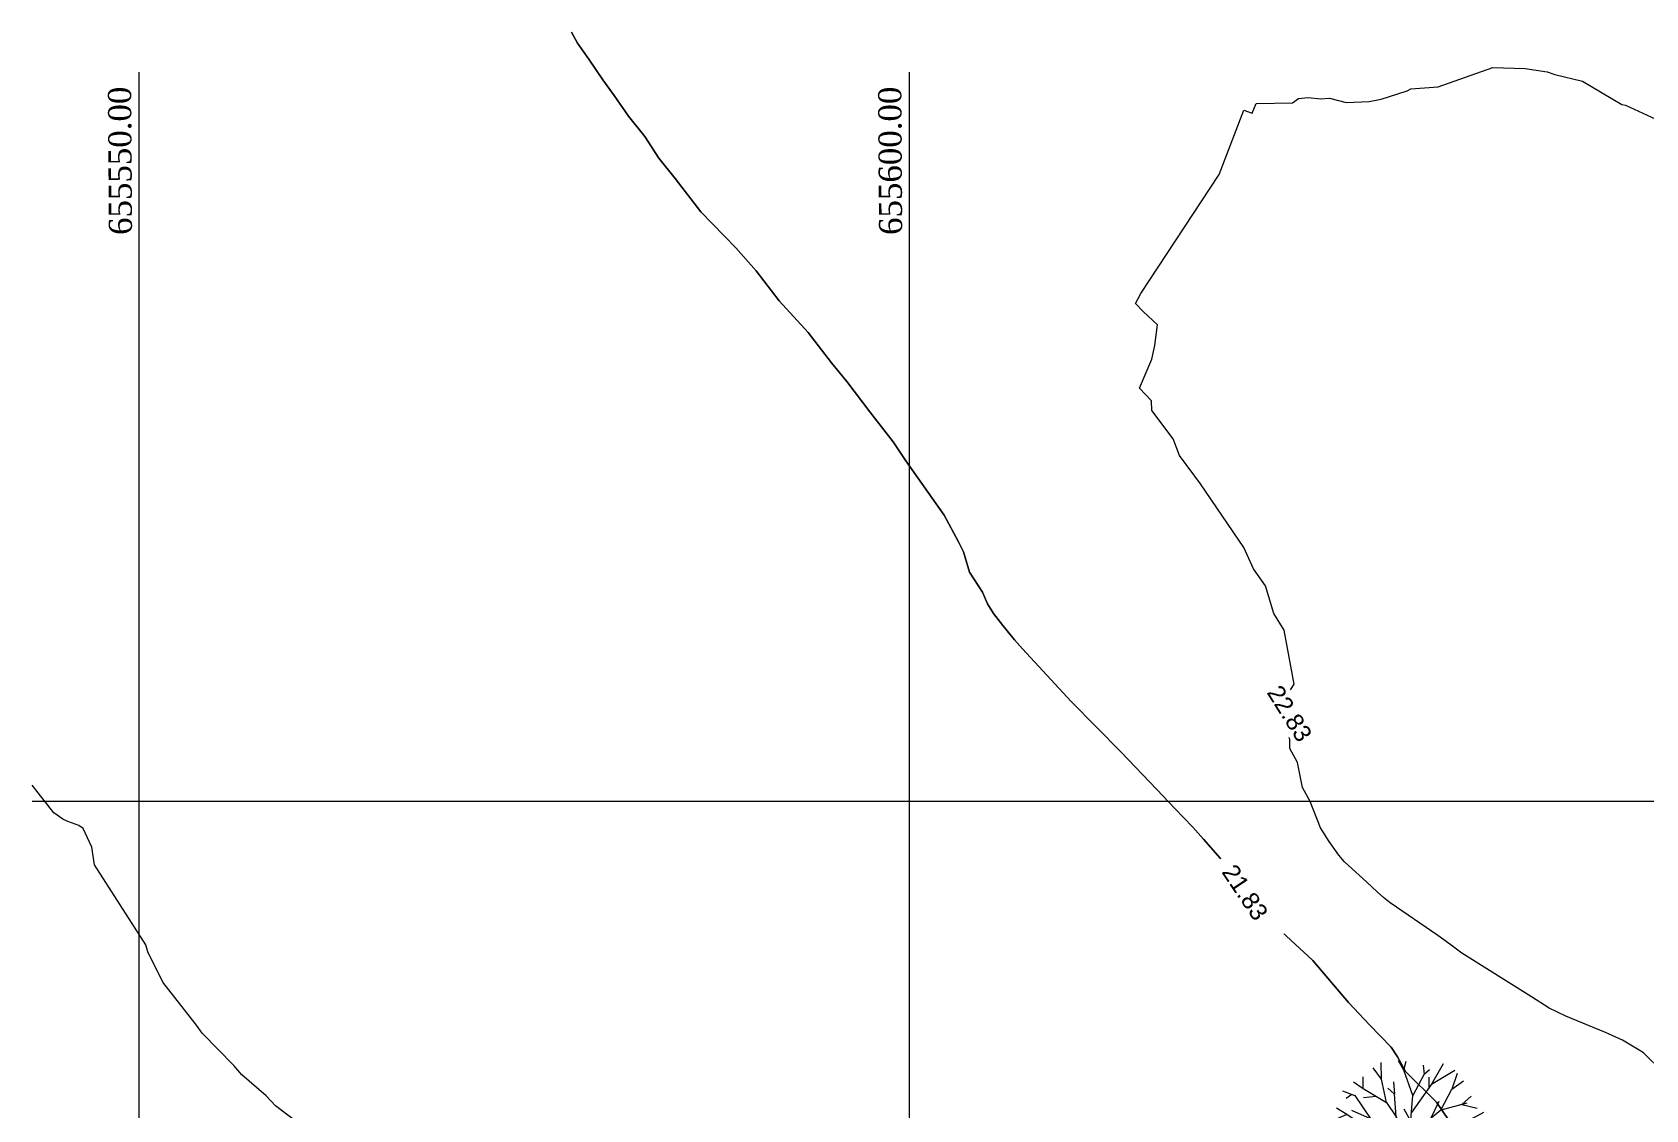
# Model space of a CAD drawing. Header units: metres. Extents: x -207 to 292, y -187 to 169.
# Drawn here: x -207.2 to -102.4, y 98.9 to 168.8 of the extents above; entities that cross this region are included whole.
import ezdxf

# ---------------------------------------------------------------- set-up
doc = ezdxf.new("R2010")
doc.units = ezdxf.units.M
for name, color, linetype, lineweight in [('arboles y arbustos', 7, 'Continuous', 9), ('C-TOPO-LABL', 7, 'Continuous', 9), ('C-TOPO-MAJR', 7, 'Continuous', 35), ('grilla', 7, 'Continuous', 9)]:
    doc.layers.add(name, color=color, linetype=linetype, lineweight=lineweight)
doc.layers.add('PR10-ARQ-PL-001-Emplazamiento-C-1_dwg', color=7, linetype='Continuous', lineweight=9, true_color=0x767676)
doc.layers.add('TEXTO', color=5, linetype='Continuous', lineweight=9, true_color=0x0000ff)
doc.styles.add('Arial_2', font='arial.ttf', dxfattribs={"height": 1.125})
doc.styles.add('Times New Roman_2', font='times.ttf', dxfattribs={"height": 1.5})

# ---------------------------------------------------------------- blocks, each defined once
blk = doc.blocks.new('PR10-ARQ-PL-001-Emplazamiento-C-1_dwg_PR10-ARQ-PL-001-Emplazamiento-WIP-A_dwg_arbolito2-671575-PLANTA EMPLAZAMIENTO-674710-PLANTA EMPLAZAMIENTO ACTUALIZADO')
at = {"layer": 'arboles y arbustos'}
for p, q in [((79, 3660), (-283, 4264)), ((-1368, 3061), (-1929, 3801)), ((1704, 3199), (1704, 2495)), ((3531, 3446), (3194, 2410)), ((1878, 2746), (565, 895)), ((-3295, 2076), (-3678, 1817)), ((-2547, 1888), (-1721, 1960)), ((76, 1135), (516, 326)), ((2336, 1620), (1807, 496)), ((-3637, 777), (-4331, 473)), ((-1609, 271), (-2183, 115)), ((2821, 188), (1534, 261)), ((-3676, -555), (-4665, -988)), ((-3269, -458), (-3616, -929)), ((-2140, -787), (-2280, -1329)), ((3068, -911), (4732, -361)), ((5457, -647), (4542, -746)), ((-716, -1292), (-1676, -1292)), ((1739, -1838), (3454, -2164)), ((4413, -1655), (5341, -1707)), ((-4369, -2226), (-3610, -2120)), ((-2328, -2920), (-1527, -2458)), ((6, -2283), (211, -3139)), ((-2796, -3175), (-3300, -4141)), ((-2023, -3367), (-2208, -5117)), ((-482, -4668), (-87, -4026)), ((3034, -3854), (4001, -4335)), ((-1156, -4443), (-1342, -5303)), ((1114, -4886), (1071, -5652))]:
    blk.add_line(p, q, dxfattribs=at)
at = {"layer": 'arboles y arbustos', "flags": 128}
for points in [[(1385, 3388), (661, 2007), (79, 3660), (221, 4243)], [(-3197, 2891), (-2560, 2465), (-2576, 3223)], [(-2560, 2465), (-1063, 1554), (-1368, 3061), (-1401, 4150)], [(1322, 3974), (1385, 3388), (1728, 3690)], [(2623, 4059), (1878, 2746), (3390, 3652)], [(-3908, 2302), (-3099, 2004), (-2078, 473)], [(-1063, 1554), (-433, 633), (-531, 2106)], [(-589, 2897), (-531, 2106), (-968, 2495)], [(4172, 1505), (2480, 1049), (3194, 2410), (3940, 2964)], [(-4583, -358), (-3676, -555), (-2181, -197), (-3637, 777), (-4292, 1176)], [(2480, 1049), (433, -633), (661, 2007)], [(4449, 1960), (3842, 1426), (4838, 1183)], [(-2181, -197), (433, -633), (-3312, 1026)], [(-1866, -1951), (433, -633), (-433, 633)], [(4577, 540), (3067, -348), (433, -633), (2646, -2675)], [(5254, 901), (4577, 540), (5249, 185)], [(-1080, -381), (-3199, -1193), (-4453, -2432)], [(-230, -3198), (433, -633), (1795, -2906)], [(997, -2297), (433, -633), (3068, -911), (4413, -1655), (5264, -2335)], [(3067, -348), (4539, -791), (5502, -1281)], [(-3623, -3597), (-2796, -3175), (-1866, -1951), (-3610, -2120), (-3954, -2795)], [(-898, -1396), (-2023, -3367), (-2901, -4596)], [(757, -2895), (997, -2297), (1284, -3142)], [(2305, -4291), (1284, -3142), (1114, -4886), (1710, -5354)], [(1996, -4647), (1795, -2906), (3034, -3854), (3507, -4643)], [(4224, -2938), (2646, -2675), (3965, -3695)], [(-1963, -5161), (-1156, -4443), (-230, -3198), (68, -4925)], [(2561, -5184), (2305, -4291), (3157, -4971)]]:
    blk.add_lwpolyline(points, dxfattribs=at)
blk = doc.blocks.new('PR10-ARQ-PL-001-Emplazamiento-C-1_dwg-674643-PLANTA EMPLAZAMIENTO ACTUALIZADO')
at = {"layer": 'C-TOPO-MAJR', "color": 1, "lineweight": 9, "true_color": 0xff0000, "flags": 128}
for points in [[(-172.17, 168.85), (-171.78, 168.13), (-171.05, 167.1), (-170.13, 165.76), (-169.4, 164.73), (-168.48, 163.39), (-167.42, 162.07), (-166.51, 160.68), (-165.45, 159.36), (-163.78, 157.19), (-161.5, 154.84), (-160.19, 153.35), (-158.69, 151.4), (-156.81, 149.35), (-155.3, 147.39), (-154.3, 146.16), (-152.8, 144.21), (-151.29, 142.25), (-150.48, 141.02), (-147.99, 137.5), (-147.04, 135.76), (-146.72, 135.11), (-146.33, 133.78), (-145.49, 132.49), (-145.16, 131.73), (-144.77, 131.11), (-144.18, 130.33), (-143.42, 129.4), (-142.89, 128.81), (-139.74, 125.39), (-136.49, 122.11), (-134.17, 119.67), (-133, 118.45), (-131.84, 117.23), (-131.15, 116.45), (-129.6, 114.69), (-128.45, 112.97), (-126.9, 111.21), (-124.05, 108.58), (-121.74, 105.84), (-120.36, 104.39), (-118.97, 102.94), (-118.55, 102.31), (-118.02, 101.37), (-116.02, 99.37), (-114.82, 97.63)], [(-189.97, 98.05), (-191.39, 99.13), (-192, 99.79), (-193.58, 101.14), (-194.09, 101.76), (-196.16, 103.85), (-196.53, 104.38), (-198.7, 107.16), (-199.69, 109.13), (-199.81, 109.59), (-203.14, 114.78), (-203.32, 115.93), (-203.88, 117.14), (-204.15, 117.35), (-204.87, 117.59), (-205.2, 117.75), (-205.78, 118.17), (-207.18, 119.96)], [(-101.31, 101.33), (-102.57, 102.58), (-102.85, 102.75), (-103.95, 103.41), (-105.04, 103.91), (-107.62, 104.96), (-108.71, 105.47), (-109.86, 106.22), (-114.37, 109.06), (-115.15, 109.63), (-115.93, 110.19), (-119.03, 112.32), (-119.45, 112.67), (-119.87, 113.03), (-120.55, 113.67), (-121.99, 114.99), (-122.36, 115.42), (-122.99, 116.31), (-123.54, 117.18), (-124.22, 118.89), (-124.71, 119.8), (-125.05, 121.42), (-125.54, 122.33), (-125.57, 123.58), (-125.35, 124.27), (-126.02, 125.34), (-125.26, 126.52), (-125.9, 130.03), (-126.57, 131.1), (-127.12, 132.91), (-127.89, 134), (-128.53, 135.4), (-131.33, 139.53), (-132.71, 141.36), (-133.11, 142.45), (-134.5, 144.28), (-134.51, 144.92), (-135.29, 145.73), (-134.5, 147.61), (-134.3, 148.51), (-134.13, 149.84), (-135.06, 150.71), (-135.56, 151.24), (-135.21, 151.88), (-130.13, 159.62), (-128.53, 163.78), (-127.98, 163.59), (-127.73, 164.23), (-125.36, 164.27), (-124.98, 164.54), (-124.35, 164.61), (-123.55, 164.53), (-122.97, 164.56), (-121.88, 164.29), (-120.38, 164.34), (-119.62, 164.5), (-117.92, 165.04), (-117.69, 165.18), (-115.9, 165.3), (-112.36, 166.56), (-110.26, 166.49), (-108.83, 166.28), (-108.34, 166.11), (-106.55, 165.68), (-103.98, 164.16), (-103.75, 164.11), (-100.65, 162.69)]]:
    blk.add_lwpolyline(points, dxfattribs=at)
at = {"layer": 'grilla'}
for p, q in [((-200.26, 166.26), (-200.26, -186.74)), ((-150.26, 166.26), (-150.26, -186.74)), ((-207.18, 118.92), (240.53, 118.92))]:
    blk.add_line(p, q, dxfattribs=at)
at = {"xscale": 0.001, "yscale": 0.001, "zscale": 0.001}
blk.add_blockref('PR10-ARQ-PL-001-Emplazamiento-C-1_dwg_PR10-ARQ-PL-001-Emplazamiento-WIP-A_dwg_arbolito2-671575-PLANTA EMPLAZAMIENTO-674710-PLANTA EMPLAZAMIENTO ACTUALIZADO', (-118.21, 97.8), dxfattribs=at)
at = {"layer": 'C-TOPO-LABL', "char_height": 1.125, "width": 5.2338, "attachment_point": 1, "line_spacing_factor": 0.941778, "style": 'Arial_2'}
for s, insert, rotation in [(' 22.83', (-126.35, 126.95), 302.1232), (' 21.83', (-129.32, 115.3), 303.8043)]:
    blk.add_mtext(s, dxfattribs=dict(at, insert=insert, rotation=rotation))
at = {"layer": 'TEXTO', "color": 7, "char_height": 1.5, "width": 11.5329, "attachment_point": 1, "rotation": 90.3432, "line_spacing_factor": 1.029793, "style": 'Times New Roman_2'}
for s, insert in [('655550.00', (-202.21, 155.68)), ('655600.00', (-152.21, 155.68))]:
    blk.add_mtext(s, dxfattribs=dict(at, insert=insert))

msp = doc.modelspace()

# ---------------------------------------------------------------- linework, layer by layer
at = {"layer": 'C-TOPO-MAJR', "color": 1, "lineweight": 9, "true_color": 0xff0000, "flags": 128}
for points in [[(-114.82, 97.63), (-116.02, 99.37), (-118.02, 101.37), (-118.55, 102.31), (-118.97, 102.94), (-120.36, 104.39), (-121.74, 105.84), (-124.05, 108.58), (-126.9, 111.21), (-128.45, 112.97), (-129.6, 114.69), (-131.15, 116.45), (-131.84, 117.23), (-133, 118.45), (-134.17, 119.67), (-136.49, 122.11), (-139.74, 125.39), (-142.89, 128.81), (-143.42, 129.4), (-144.18, 130.33), (-144.77, 131.11), (-145.16, 131.73), (-145.49, 132.49), (-146.33, 133.78), (-146.72, 135.11), (-147.04, 135.76), (-147.99, 137.5), (-150.48, 141.02), (-151.29, 142.25), (-152.8, 144.21), (-154.3, 146.16), (-155.3, 147.39), (-156.81, 149.35), (-158.69, 151.4), (-160.19, 153.35), (-161.5, 154.84), (-163.78, 157.19), (-165.45, 159.36), (-166.51, 160.68), (-167.42, 162.07), (-168.48, 163.39), (-169.4, 164.73), (-170.13, 165.76), (-171.05, 167.1), (-171.78, 168.13), (-172.17, 168.85)], [(-101.31, 101.33), (-102.57, 102.58), (-102.85, 102.75), (-103.95, 103.41), (-105.04, 103.91), (-107.62, 104.96), (-108.71, 105.47), (-109.86, 106.22), (-114.37, 109.06), (-115.15, 109.63), (-115.93, 110.19), (-119.03, 112.32), (-119.45, 112.67), (-119.87, 113.03), (-120.55, 113.67), (-121.99, 114.99), (-122.36, 115.42), (-122.99, 116.31), (-123.54, 117.18), (-124.22, 118.89), (-124.71, 119.8), (-125.05, 121.42), (-125.54, 122.33), (-125.57, 123.58), (-125.35, 124.27), (-126.02, 125.34), (-125.26, 126.52), (-125.9, 130.03), (-126.57, 131.1), (-127.12, 132.91), (-127.89, 134), (-128.53, 135.4), (-131.33, 139.53), (-132.71, 141.36), (-133.11, 142.45), (-134.5, 144.28), (-134.51, 144.92), (-135.29, 145.73), (-134.5, 147.61), (-134.3, 148.51), (-134.13, 149.84), (-135.06, 150.71), (-135.56, 151.24), (-135.21, 151.88), (-130.13, 159.62), (-128.53, 163.78), (-127.98, 163.59), (-127.73, 164.23), (-125.36, 164.27), (-124.98, 164.54), (-124.35, 164.61), (-123.55, 164.53), (-122.97, 164.56), (-121.88, 164.29), (-120.38, 164.34), (-119.62, 164.5), (-117.92, 165.04), (-117.69, 165.18), (-115.9, 165.3), (-112.36, 166.56), (-110.26, 166.49), (-108.83, 166.28), (-108.34, 166.11), (-106.55, 165.68), (-103.98, 164.16), (-103.75, 164.11), (-100.65, 162.69)], [(-189.97, 98.05), (-191.39, 99.13), (-192, 99.79), (-193.58, 101.14), (-194.09, 101.76), (-196.16, 103.85), (-196.53, 104.38), (-198.7, 107.16), (-199.69, 109.13), (-199.81, 109.59), (-203.14, 114.78), (-203.32, 115.93), (-203.88, 117.14), (-204.15, 117.35), (-204.87, 117.59), (-205.2, 117.75), (-205.78, 118.17), (-207.18, 119.96)]]:
    msp.add_lwpolyline(points, dxfattribs=at)

# ---------------------------------------------------------------- block references
at = {"layer": 'PR10-ARQ-PL-001-Emplazamiento-C-1_dwg', "color": 7}
msp.add_blockref('PR10-ARQ-PL-001-Emplazamiento-C-1_dwg-674643-PLANTA EMPLAZAMIENTO ACTUALIZADO', (0, 0), dxfattribs=at)

# ---------------------------------------------------------------- next in the draw order: texts
at = {"layer": 'C-TOPO-LABL', "char_height": 1.125, "width": 5.7425, "attachment_point": 1, "line_spacing_factor": 0.941778, "style": 'Arial_2', "bg_fill": 3, "box_fill_scale": 1.25, "bg_fill_color": 256, "bg_fill_true_color": 13158600, "bg_fill_transparency": 0}
for s, insert, rotation in [(' 22.83 ', (-126.35, 126.95), 302.1232), (' 21.83 ', (-129.31, 115.31), 303.8043)]:
    msp.add_mtext(s, dxfattribs=dict(at, insert=insert, rotation=rotation))

doc.saveas('drawing.dxf')
